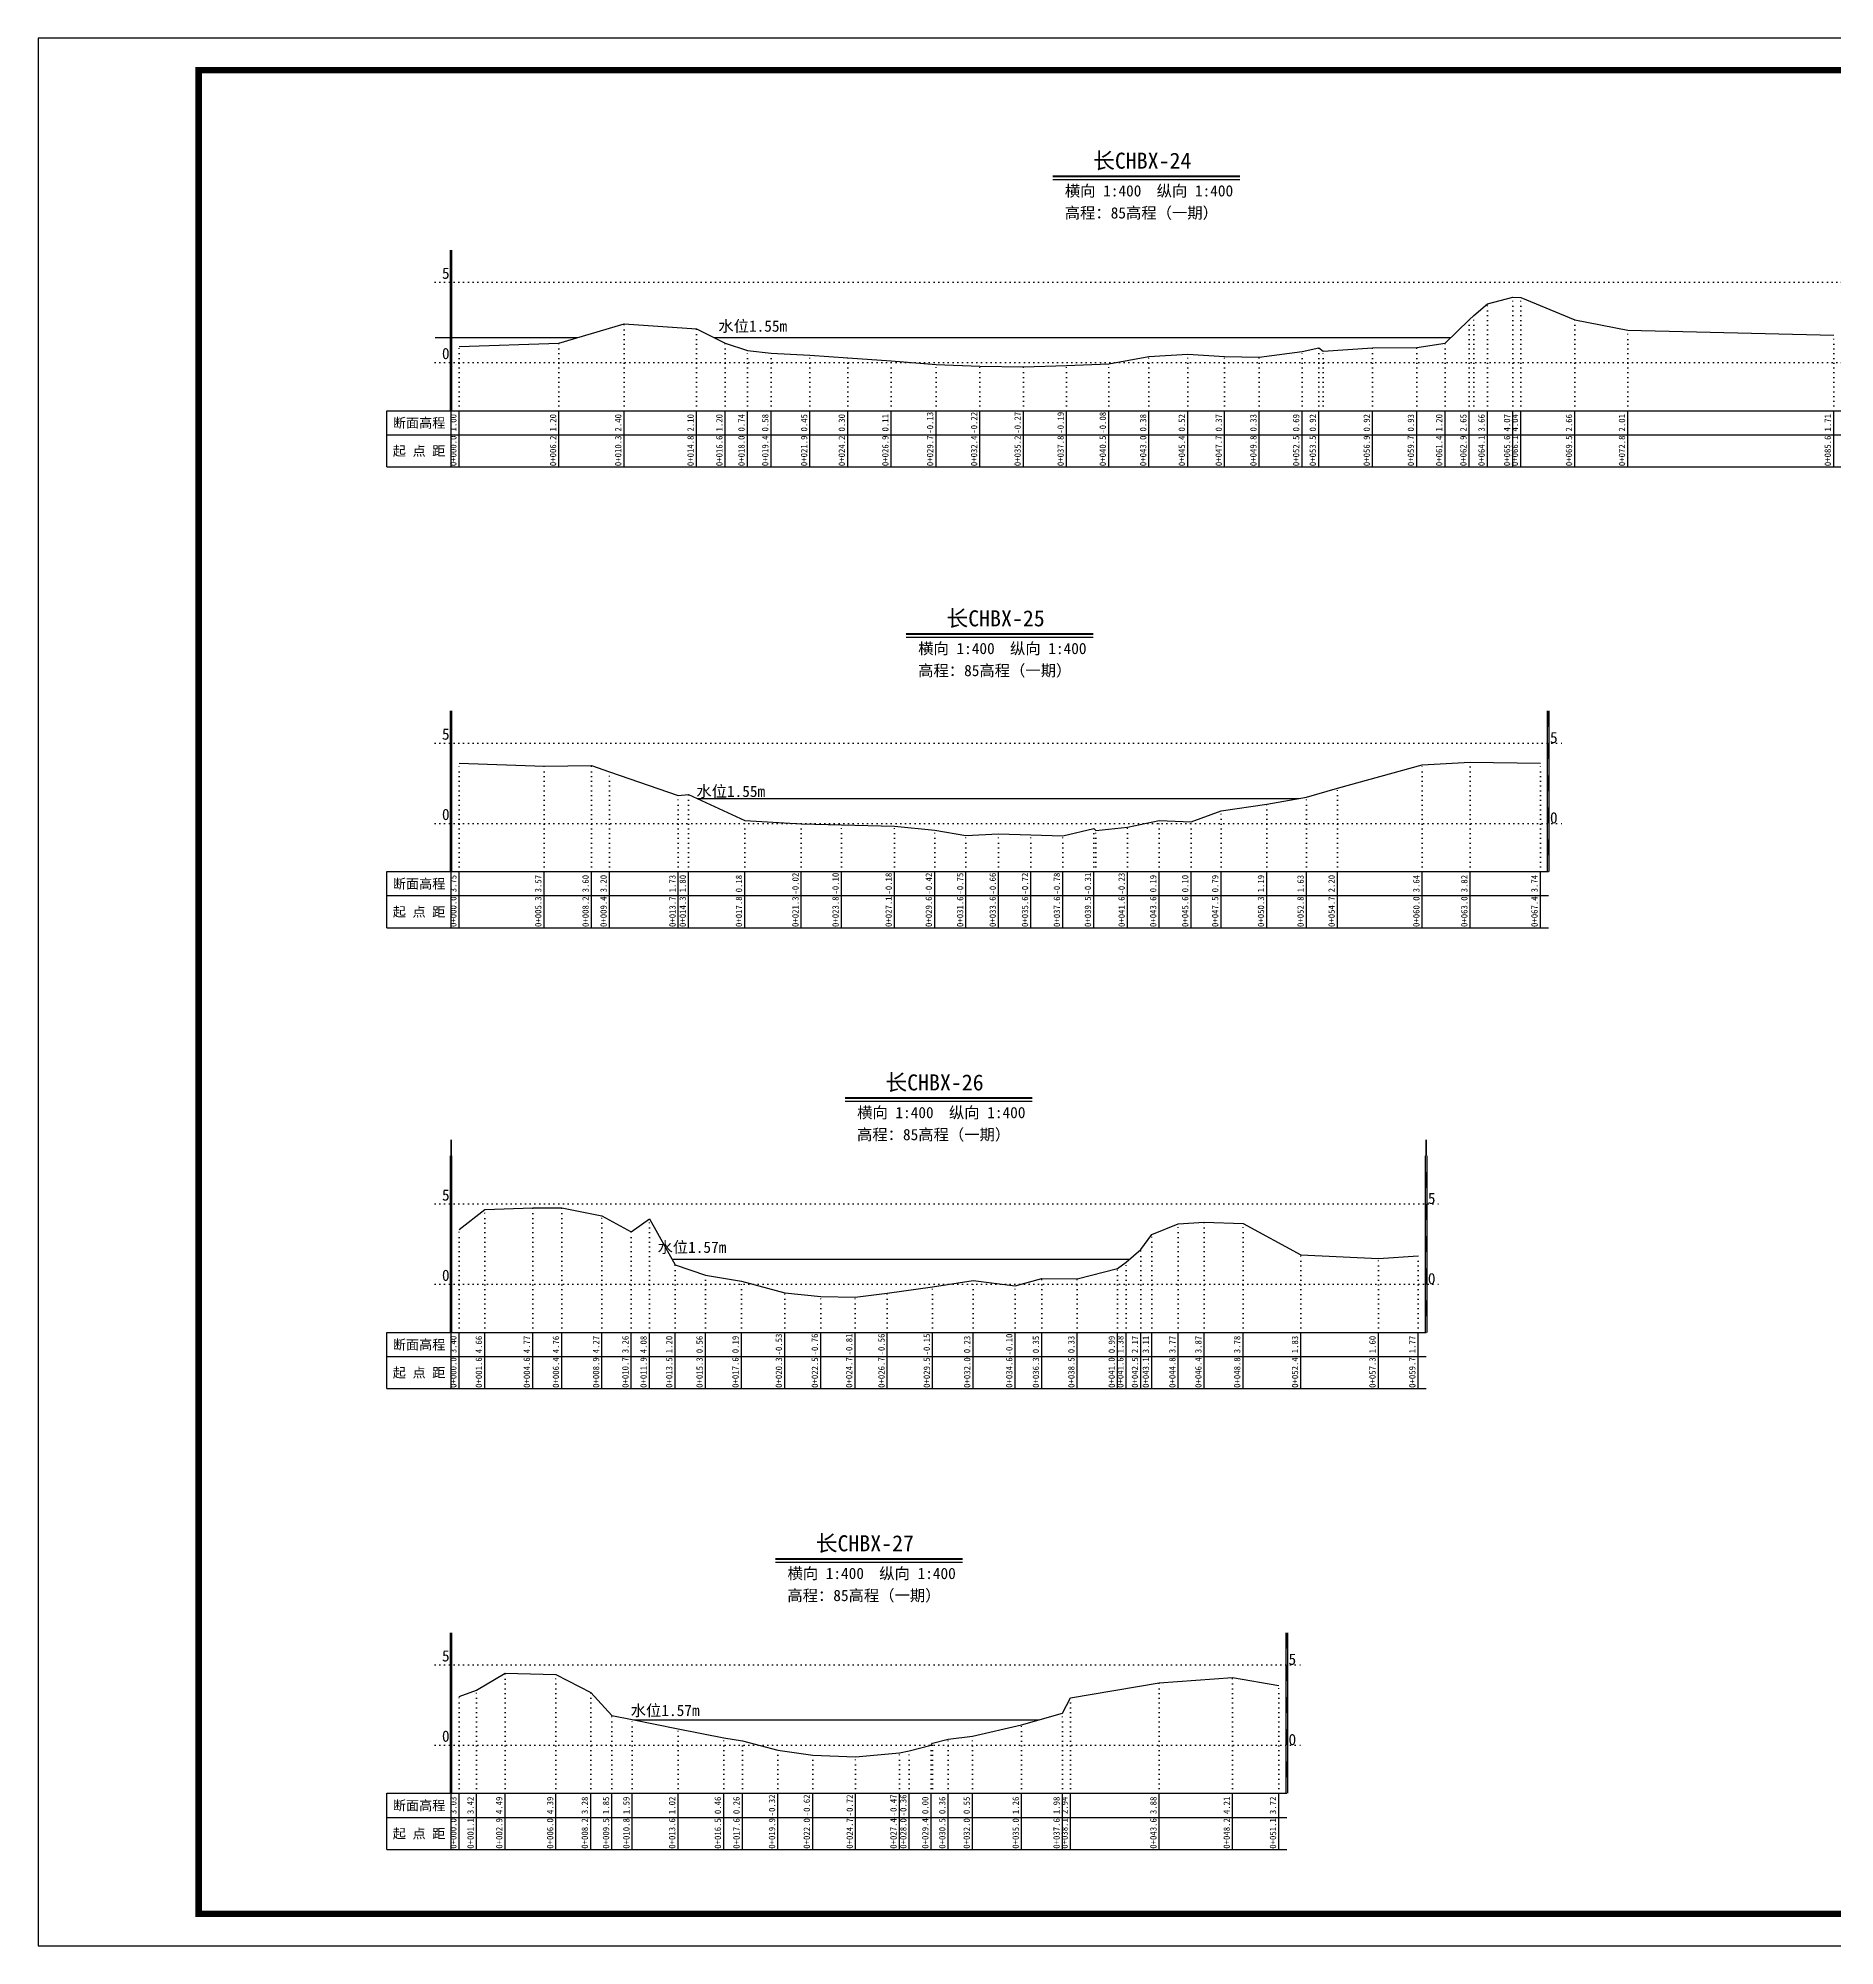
# Model space of a CAD drawing. Header units: millimetres. Extents: x 519117 to 522689, y 3371934 to 3372232.
# Drawn here: x 521818.6 to 522098.4, y 3371934.7 to 3372231.7 of the extents above; entities that cross this region are included whole.
import ezdxf
from ezdxf.enums import TextEntityAlignment as Align

# ---------------------------------------------------------------- set-up
doc = ezdxf.new("R2010")
doc.units = ezdxf.units.MM
doc.header["$LTSCALE"] = 0.4
doc.header["$MEASUREMENT"] = 0
doc.linetypes.add('X4', pattern=[1.6, 0, -1.6])
for name, color, linetype in [('DMX', 1, 'Continuous'), ('zdm1', 5, 'Continuous'), ('ZDMT5', 3, 'Continuous'), ('图框', 7, 'Continuous'), ('断面名称', 5, 'Continuous'), ('比例尺', 3, 'Continuous'), ('水位', 7, 'Continuous')]:
    doc.layers.add(name, color=color, linetype=linetype)
doc.styles.add('HDM', font='仿宋_GB2312.ttf')

msp = doc.modelspace()

# ---------------------------------------------------------------- linework, layer by layer
at = {"layer": 'DMX', "linetype": 'Continuous', "flags": 128}
for points in [[(521884.19, 3372183.71), (521899.71, 3372184.21), (521909.86, 3372187.21), (521921.14, 3372186.46), (521925.61, 3372184.21), (521929.06, 3372183.06), (521932.76, 3372182.66), (521938.81, 3372182.33), (521944.69, 3372181.96), (521951.46, 3372181.48), (521958.44, 3372180.88), (521965.29, 3372180.66), (521972.06, 3372180.53), (521978.76, 3372180.73), (521985.34, 3372181.01), (521991.61, 3372182.16), (521997.64, 3372182.51), (522003.39, 3372182.13), (522008.79, 3372182.03), (522015.44, 3372182.93), (522018.04, 3372183.51), (522018.74, 3372182.98), (522026.44, 3372183.51), (522033.31, 3372183.53), (522037.71, 3372184.21), (522041.49, 3372187.83), (522042.19, 3372188.51), (522044.31, 3372190.36), (522048.29, 3372191.38), (522049.51, 3372191.31), (522057.94, 3372187.86), (522066.19, 3372186.23), (522098.24, 3372185.48)], [(521884.19, 3372118.83), (521897.41, 3372118.38), (521904.79, 3372118.46), (521907.59, 3372117.46), (521918.31, 3372113.78), (521919.91, 3372113.96), (521928.66, 3372109.91), (521937.46, 3372109.41), (521943.71, 3372109.21), (521951.99, 3372109.01), (521958.24, 3372108.41), (521963.11, 3372107.58), (521968.19, 3372107.81), (521973.21, 3372107.66), (521978.19, 3372107.51), (521983.01, 3372108.68), (521983.34, 3372108.36), (521988.26, 3372108.88), (521993.19, 3372109.93), (521998.16, 3372109.71), (522002.84, 3372111.43), (522009.96, 3372112.43), (522016.14, 3372113.53), (522020.96, 3372114.96), (522034.16, 3372118.56), (522041.64, 3372119.01), (522052.56, 3372118.81)], [(521884.19, 3372046.21), (521888.16, 3372049.36), (521895.64, 3372049.63), (521900.16, 3372049.61), (521906.41, 3372048.38), (521910.99, 3372045.86), (521913.81, 3372047.91), (521917.81, 3372040.71), (521922.54, 3372039.11), (521928.14, 3372038.18), (521934.89, 3372036.38), (521940.49, 3372035.81), (521945.84, 3372035.68), (521950.86, 3372036.31), (521957.91, 3372037.33), (521964.21, 3372038.28), (521970.76, 3372037.46), (521974.91, 3372038.58), (521980.44, 3372038.53), (521986.71, 3372040.18), (521988.06, 3372041.16), (521990.34, 3372043.13), (521992.04, 3372045.48), (521996.16, 3372047.13), (522000.21, 3372047.38), (522006.26, 3372047.16), (522015.26, 3372042.28), (522027.34, 3372041.71), (522033.54, 3372042.13)], [(521884.19, 3371973.53), (521886.86, 3371974.51), (521891.34, 3371977.18), (521899.26, 3371976.93), (521904.66, 3371974.16), (521907.96, 3371970.58), (521911.14, 3371969.93), (521918.26, 3371968.51), (521925.39, 3371967.11), (521928.29, 3371966.61), (521933.81, 3371965.16), (521939.24, 3371964.41), (521945.91, 3371964.16), (521952.74, 3371964.78), (521954.26, 3371965.06), (521957.69, 3371965.96), (521957.91, 3371966.28), (521960.34, 3371966.86), (521964.14, 3371967.33), (521971.76, 3371969.11), (521978.14, 3371970.91), (521979.39, 3371973.31), (521993.21, 3371975.66), (522004.64, 3371976.48), (522011.84, 3371975.26)]]:
    msp.add_lwpolyline(points, dxfattribs=at)
at = {"layer": 'zdm1', "linetype": 'Continuous'}
for p, q in [((521882.81, 3372173.71), (521882.81, 3372198.71)), ((521883.06, 3372173.71), (521883.06, 3372198.71)), ((521872.94, 3372164.96), (521872.94, 3372173.71)), ((521872.94, 3372173.71), (521884.19, 3372173.71)), ((521882.94, 3372164.96), (521882.94, 3372173.71)), ((521884.19, 3372173.71), (522099.49, 3372173.71)), ((521872.94, 3372169.96), (522099.49, 3372169.96)), ((521872.94, 3372164.96), (522099.49, 3372164.96)), ((521882.81, 3372101.96), (521882.81, 3372126.96)), ((521883.06, 3372101.96), (521883.06, 3372126.96)), ((522053.69, 3372101.96), (522053.69, 3372126.96)), ((522053.94, 3372101.96), (522053.94, 3372126.96)), ((521872.94, 3372093.21), (521872.94, 3372101.96)), ((521872.94, 3372101.96), (521884.19, 3372101.96)), ((521882.94, 3372093.21), (521882.94, 3372101.96)), ((521884.19, 3372101.96), (522053.81, 3372101.96)), ((521872.94, 3372098.21), (522053.81, 3372098.21)), ((521872.94, 3372093.21), (522053.81, 3372093.21)), ((521882.81, 3372030.21), (521882.81, 3372057.71)), ((521883.06, 3372030.21), (521883.06, 3372057.71)), ((522034.66, 3372030.21), (522034.66, 3372057.71)), ((522034.91, 3372030.21), (522034.91, 3372057.71)), ((521872.94, 3372021.46), (521872.94, 3372030.21)), ((521872.94, 3372030.21), (521884.19, 3372030.21)), ((521882.94, 3372021.46), (521882.94, 3372030.21)), ((521884.19, 3372030.21), (522034.79, 3372030.21)), ((521872.94, 3372026.46), (522034.79, 3372026.46)), ((521872.94, 3372021.46), (522034.79, 3372021.46)), ((521882.81, 3371958.46), (521882.81, 3371983.46)), ((521883.06, 3371958.46), (521883.06, 3371983.46)), ((522012.96, 3371958.46), (522012.96, 3371983.46)), ((522013.21, 3371958.46), (522013.21, 3371983.46)), ((521872.94, 3371949.71), (521872.94, 3371958.46)), ((521872.94, 3371958.46), (521884.19, 3371958.46)), ((521882.94, 3371949.71), (521882.94, 3371958.46)), ((521884.19, 3371958.46), (522013.09, 3371958.46)), ((521872.94, 3371954.71), (522013.09, 3371954.71)), ((521872.94, 3371949.71), (522013.09, 3371949.71))]:
    msp.add_line(p, q, dxfattribs=at)
at = {"layer": 'zdm1', "linetype": 'X4'}
for p, q in [((521880.44, 3372193.71), (522101.99, 3372193.71)), ((521880.44, 3372181.21), (522101.99, 3372181.21)), ((521880.44, 3372121.96), (522056.31, 3372121.96)), ((521880.44, 3372109.46), (522056.31, 3372109.46)), ((521880.44, 3372050.21), (522037.29, 3372050.21)), ((521880.44, 3372037.71), (522037.29, 3372037.71)), ((521880.44, 3371978.46), (522015.59, 3371978.46)), ((521880.44, 3371965.96), (522015.59, 3371965.96))]:
    msp.add_line(p, q, dxfattribs=at)
at = {"layer": 'zdm1', "linetype": 'Continuous', "flags": 128}
for points in [[(521882.94, 3372196.21, 0.25, 0.25, 0), (521882.94, 3372198.71, 0.25, 0.25, 0)], [(521882.94, 3372191.21, 0.25, 0.25, 0), (521882.94, 3372193.71, 0.25, 0.25, 0)], [(521882.94, 3372186.21, 0.25, 0.25, 0), (521882.94, 3372188.71, 0.25, 0.25, 0)], [(521882.94, 3372181.21, 0.25, 0.25, 0), (521882.94, 3372183.71, 0.25, 0.25, 0)], [(521882.94, 3372176.21, 0.25, 0.25, 0), (521882.94, 3372178.71, 0.25, 0.25, 0)], [(521882.94, 3372124.46, 0.25, 0.25, 0), (521882.94, 3372126.96, 0.25, 0.25, 0)], [(522053.81, 3372124.46, 0.25, 0.25, 0), (522053.81, 3372126.96, 0.25, 0.25, 0)], [(521882.94, 3372119.46, 0.25, 0.25, 0), (521882.94, 3372121.96, 0.25, 0.25, 0)], [(522053.81, 3372119.46, 0.25, 0.25, 0), (522053.81, 3372121.96, 0.25, 0.25, 0)], [(521882.94, 3372114.46, 0.25, 0.25, 0), (521882.94, 3372116.96, 0.25, 0.25, 0)], [(522053.81, 3372114.46, 0.25, 0.25, 0), (522053.81, 3372116.96, 0.25, 0.25, 0)], [(521882.94, 3372109.46, 0.25, 0.25, 0), (521882.94, 3372111.96, 0.25, 0.25, 0)], [(522053.81, 3372109.46, 0.25, 0.25, 0), (522053.81, 3372111.96, 0.25, 0.25, 0)], [(521882.94, 3372104.46, 0.25, 0.25, 0), (521882.94, 3372106.96, 0.25, 0.25, 0)], [(522053.81, 3372104.46, 0.25, 0.25, 0), (522053.81, 3372106.96, 0.25, 0.25, 0)], [(521882.94, 3372057.71, 0.25, 0.25, 0), (521882.94, 3372060.21, 0.25, 0.25, 0)], [(522034.79, 3372057.71, 0.25, 0.25, 0), (522034.79, 3372060.21, 0.25, 0.25, 0)], [(521882.94, 3372052.71, 0.25, 0.25, 0), (521882.94, 3372055.21, 0.25, 0.25, 0)], [(522034.79, 3372052.71, 0.25, 0.25, 0), (522034.79, 3372055.21, 0.25, 0.25, 0)], [(521882.94, 3372047.71, 0.25, 0.25, 0), (521882.94, 3372050.21, 0.25, 0.25, 0)], [(522034.79, 3372047.71, 0.25, 0.25, 0), (522034.79, 3372050.21, 0.25, 0.25, 0)], [(521882.94, 3372042.71, 0.25, 0.25, 0), (521882.94, 3372045.21, 0.25, 0.25, 0)], [(522034.79, 3372042.71, 0.25, 0.25, 0), (522034.79, 3372045.21, 0.25, 0.25, 0)], [(521882.94, 3372037.71, 0.25, 0.25, 0), (521882.94, 3372040.21, 0.25, 0.25, 0)], [(522034.79, 3372037.71, 0.25, 0.25, 0), (522034.79, 3372040.21, 0.25, 0.25, 0)], [(521882.94, 3372032.71, 0.25, 0.25, 0), (521882.94, 3372035.21, 0.25, 0.25, 0)], [(522034.79, 3372032.71, 0.25, 0.25, 0), (522034.79, 3372035.21, 0.25, 0.25, 0)], [(521882.94, 3371980.96, 0.25, 0.25, 0), (521882.94, 3371983.46, 0.25, 0.25, 0)], [(522013.09, 3371980.96, 0.25, 0.25, 0), (522013.09, 3371983.46, 0.25, 0.25, 0)], [(521882.94, 3371975.96, 0.25, 0.25, 0), (521882.94, 3371978.46, 0.25, 0.25, 0)], [(522013.09, 3371975.96, 0.25, 0.25, 0), (522013.09, 3371978.46, 0.25, 0.25, 0)], [(521882.94, 3371970.96, 0.25, 0.25, 0), (521882.94, 3371973.46, 0.25, 0.25, 0)], [(522013.09, 3371970.96, 0.25, 0.25, 0), (522013.09, 3371973.46, 0.25, 0.25, 0)], [(521882.94, 3371965.96, 0.25, 0.25, 0), (521882.94, 3371968.46, 0.25, 0.25, 0)], [(522013.09, 3371965.96, 0.25, 0.25, 0), (522013.09, 3371968.46, 0.25, 0.25, 0)], [(521882.94, 3371960.96, 0.25, 0.25, 0), (521882.94, 3371963.46, 0.25, 0.25, 0)], [(522013.09, 3371960.96, 0.25, 0.25, 0), (522013.09, 3371963.46, 0.25, 0.25, 0)]]:
    msp.add_lwpolyline(points, format="xyseb", dxfattribs=at)
at = {"layer": 'ZDMT5', "linetype": 'X4'}
for p, q in [((522042.19, 3372173.71), (522042.19, 3372188.51)), ((522044.31, 3372173.71), (522044.31, 3372190.36)), ((522048.29, 3372173.71), (522048.29, 3372191.38)), ((522049.51, 3372173.71), (522049.51, 3372191.31)), ((521909.86, 3372173.71), (521909.86, 3372187.21)), ((521921.14, 3372173.71), (521921.14, 3372186.46)), ((522041.49, 3372173.71), (522041.49, 3372187.83)), ((522057.94, 3372173.71), (522057.94, 3372187.86)), ((522066.19, 3372173.71), (522066.19, 3372186.23)), ((521884.19, 3372173.71), (521884.19, 3372183.71)), ((521899.71, 3372173.71), (521899.71, 3372184.21)), ((521925.61, 3372173.71), (521925.61, 3372184.21)), ((521929.06, 3372173.71), (521929.06, 3372183.06)), ((521932.76, 3372173.71), (521932.76, 3372182.66)), ((522015.44, 3372173.71), (522015.44, 3372182.93)), ((522018.04, 3372173.71), (522018.04, 3372183.51)), ((522018.74, 3372173.71), (522018.74, 3372182.98)), ((522026.44, 3372173.71), (522026.44, 3372183.51)), ((522033.31, 3372173.71), (522033.31, 3372183.53)), ((522037.71, 3372173.71), (522037.71, 3372184.21)), ((522098.24, 3372173.71), (522098.24, 3372185.48)), ((521938.81, 3372173.71), (521938.81, 3372182.33)), ((521944.69, 3372173.71), (521944.69, 3372181.96)), ((521951.46, 3372173.71), (521951.46, 3372181.48)), ((521958.44, 3372173.71), (521958.44, 3372180.88)), ((521965.29, 3372173.71), (521965.29, 3372180.66)), ((521972.06, 3372173.71), (521972.06, 3372180.53)), ((521978.76, 3372173.71), (521978.76, 3372180.73)), ((521985.34, 3372173.71), (521985.34, 3372181.01)), ((521991.61, 3372173.71), (521991.61, 3372182.16)), ((521997.64, 3372173.71), (521997.64, 3372182.51)), ((522003.39, 3372173.71), (522003.39, 3372182.13)), ((522008.79, 3372173.71), (522008.79, 3372182.03)), ((521884.19, 3372101.96), (521884.19, 3372118.83)), ((521897.41, 3372101.96), (521897.41, 3372118.38)), ((521904.79, 3372101.96), (521904.79, 3372118.46)), ((521907.59, 3372101.96), (521907.59, 3372117.46)), ((522034.16, 3372101.96), (522034.16, 3372118.56)), ((522041.64, 3372101.96), (522041.64, 3372119.01)), ((522052.56, 3372101.96), (522052.56, 3372118.81)), ((522020.96, 3372101.96), (522020.96, 3372114.96)), ((521918.31, 3372101.96), (521918.31, 3372113.78)), ((521919.91, 3372101.96), (521919.91, 3372113.96)), ((522002.84, 3372101.96), (522002.84, 3372111.43)), ((522009.96, 3372101.96), (522009.96, 3372112.43)), ((522016.14, 3372101.96), (522016.14, 3372113.53)), ((521928.66, 3372101.96), (521928.66, 3372109.91)), ((521937.46, 3372101.96), (521937.46, 3372109.41)), ((521943.71, 3372101.96), (521943.71, 3372109.21)), ((521951.99, 3372101.96), (521951.99, 3372109.01)), ((521958.24, 3372101.96), (521958.24, 3372108.41)), ((521983.01, 3372101.96), (521983.01, 3372108.68)), ((521983.34, 3372101.96), (521983.34, 3372108.36)), ((521988.26, 3372101.96), (521988.26, 3372108.88)), ((521993.19, 3372101.96), (521993.19, 3372109.93)), ((521998.16, 3372101.96), (521998.16, 3372109.71)), ((521963.11, 3372101.96), (521963.11, 3372107.58)), ((521968.19, 3372101.96), (521968.19, 3372107.81)), ((521973.21, 3372101.96), (521973.21, 3372107.66)), ((521978.19, 3372101.96), (521978.19, 3372107.51)), ((521888.16, 3372030.21), (521888.16, 3372049.36)), ((521895.64, 3372030.21), (521895.64, 3372049.63)), ((521900.16, 3372030.21), (521900.16, 3372049.61)), ((521884.19, 3372030.21), (521884.19, 3372046.21)), ((521906.41, 3372030.21), (521906.41, 3372048.38)), ((521913.81, 3372030.21), (521913.81, 3372047.91)), ((521996.16, 3372030.21), (521996.16, 3372047.13)), ((522000.21, 3372030.21), (522000.21, 3372047.38)), ((522006.26, 3372030.21), (522006.26, 3372047.16)), ((521910.99, 3372030.21), (521910.99, 3372045.86)), ((521990.34, 3372030.21), (521990.34, 3372043.13)), ((521992.04, 3372030.21), (521992.04, 3372045.48)), ((521917.81, 3372030.21), (521917.81, 3372040.71)), ((521986.71, 3372030.21), (521986.71, 3372040.18)), ((521988.06, 3372030.21), (521988.06, 3372041.16)), ((522015.26, 3372030.21), (522015.26, 3372042.28)), ((522027.34, 3372030.21), (522027.34, 3372041.71)), ((522033.54, 3372030.21), (522033.54, 3372042.13)), ((521922.54, 3372030.21), (521922.54, 3372039.11)), ((521928.14, 3372030.21), (521928.14, 3372038.18)), ((521957.91, 3372030.21), (521957.91, 3372037.33)), ((521964.21, 3372030.21), (521964.21, 3372038.28)), ((521970.76, 3372030.21), (521970.76, 3372037.46)), ((521974.91, 3372030.21), (521974.91, 3372038.58)), ((521980.44, 3372030.21), (521980.44, 3372038.53)), ((521934.89, 3372030.21), (521934.89, 3372036.38)), ((521940.49, 3372030.21), (521940.49, 3372035.81)), ((521945.84, 3372030.21), (521945.84, 3372035.68)), ((521950.86, 3372030.21), (521950.86, 3372036.31)), ((521891.34, 3371958.46), (521891.34, 3371977.18)), ((521899.26, 3371958.46), (521899.26, 3371976.93)), ((521993.21, 3371958.46), (521993.21, 3371975.66)), ((522004.64, 3371958.46), (522004.64, 3371976.48)), ((522011.84, 3371958.46), (522011.84, 3371975.26)), ((521884.19, 3371958.46), (521884.19, 3371973.53)), ((521886.86, 3371958.46), (521886.86, 3371974.51)), ((521904.66, 3371958.46), (521904.66, 3371974.16)), ((521979.39, 3371958.46), (521979.39, 3371973.31)), ((521907.96, 3371958.46), (521907.96, 3371970.58)), ((521911.14, 3371958.46), (521911.14, 3371969.93)), ((521971.76, 3371958.46), (521971.76, 3371969.11)), ((521978.14, 3371958.46), (521978.14, 3371970.91)), ((521918.26, 3371958.46), (521918.26, 3371968.51)), ((521925.39, 3371958.46), (521925.39, 3371967.11)), ((521928.29, 3371958.46), (521928.29, 3371966.61)), ((521957.69, 3371958.46), (521957.69, 3371965.96)), ((521957.91, 3371958.46), (521957.91, 3371966.28)), ((521960.34, 3371958.46), (521960.34, 3371966.86)), ((521964.14, 3371958.46), (521964.14, 3371967.33)), ((521933.81, 3371958.46), (521933.81, 3371965.16)), ((521939.24, 3371958.46), (521939.24, 3371964.41)), ((521945.91, 3371958.46), (521945.91, 3371964.16)), ((521952.74, 3371958.46), (521952.74, 3371964.78)), ((521954.26, 3371958.46), (521954.26, 3371965.06))]:
    msp.add_line(p, q, dxfattribs=at)
at = {"layer": 'ZDMT5', "linetype": 'Continuous'}
for p, q in [((521884.19, 3372164.96), (521884.19, 3372173.71)), ((521899.71, 3372164.96), (521899.71, 3372173.71)), ((521909.86, 3372164.96), (521909.86, 3372173.71)), ((521921.14, 3372164.96), (521921.14, 3372173.71)), ((521925.61, 3372164.96), (521925.61, 3372173.71)), ((521929.06, 3372164.96), (521929.06, 3372173.71)), ((521932.76, 3372164.96), (521932.76, 3372173.71)), ((521938.81, 3372164.96), (521938.81, 3372173.71)), ((521944.69, 3372164.96), (521944.69, 3372173.71)), ((521951.46, 3372164.96), (521951.46, 3372173.71)), ((521958.44, 3372164.96), (521958.44, 3372173.71)), ((521965.29, 3372164.96), (521965.29, 3372173.71)), ((521972.06, 3372164.96), (521972.06, 3372173.71)), ((521978.76, 3372164.96), (521978.76, 3372173.71)), ((521985.34, 3372164.96), (521985.34, 3372173.71)), ((521991.61, 3372164.96), (521991.61, 3372173.71)), ((521997.64, 3372164.96), (521997.64, 3372173.71)), ((522003.39, 3372164.96), (522003.39, 3372173.71)), ((522008.79, 3372164.96), (522008.79, 3372173.71)), ((522015.44, 3372164.96), (522015.44, 3372173.71)), ((522018.04, 3372164.96), (522018.04, 3372173.71)), ((522026.44, 3372164.96), (522026.44, 3372173.71)), ((522033.31, 3372164.96), (522033.31, 3372173.71)), ((522037.71, 3372164.96), (522037.71, 3372173.71)), ((522041.49, 3372164.96), (522041.49, 3372173.71)), ((522044.31, 3372164.96), (522044.31, 3372173.71)), ((522048.29, 3372164.96), (522048.29, 3372173.71)), ((522049.51, 3372164.96), (522049.51, 3372173.71)), ((522057.94, 3372164.96), (522057.94, 3372173.71)), ((522066.19, 3372164.96), (522066.19, 3372173.71)), ((522098.24, 3372164.96), (522098.24, 3372173.71)), ((521884.19, 3372093.21), (521884.19, 3372101.96)), ((521897.41, 3372093.21), (521897.41, 3372101.96)), ((521904.79, 3372093.21), (521904.79, 3372101.96)), ((521907.59, 3372093.21), (521907.59, 3372101.96)), ((521918.31, 3372093.21), (521918.31, 3372101.96)), ((521919.91, 3372093.21), (521919.91, 3372101.96)), ((521928.66, 3372093.21), (521928.66, 3372101.96)), ((521937.46, 3372093.21), (521937.46, 3372101.96)), ((521943.71, 3372093.21), (521943.71, 3372101.96)), ((521951.99, 3372093.21), (521951.99, 3372101.96)), ((521958.24, 3372093.21), (521958.24, 3372101.96)), ((521963.11, 3372093.21), (521963.11, 3372101.96)), ((521968.19, 3372093.21), (521968.19, 3372101.96)), ((521973.21, 3372093.21), (521973.21, 3372101.96)), ((521978.19, 3372093.21), (521978.19, 3372101.96)), ((521983.01, 3372093.21), (521983.01, 3372101.96)), ((521988.26, 3372093.21), (521988.26, 3372101.96)), ((521993.19, 3372093.21), (521993.19, 3372101.96)), ((521998.16, 3372093.21), (521998.16, 3372101.96)), ((522002.84, 3372093.21), (522002.84, 3372101.96)), ((522009.96, 3372093.21), (522009.96, 3372101.96)), ((522016.14, 3372093.21), (522016.14, 3372101.96)), ((522020.96, 3372093.21), (522020.96, 3372101.96)), ((522034.16, 3372093.21), (522034.16, 3372101.96)), ((522041.64, 3372093.21), (522041.64, 3372101.96)), ((522052.56, 3372093.21), (522052.56, 3372101.96)), ((521884.19, 3372021.46), (521884.19, 3372030.21)), ((521888.16, 3372021.46), (521888.16, 3372030.21)), ((521895.64, 3372021.46), (521895.64, 3372030.21)), ((521900.16, 3372021.46), (521900.16, 3372030.21)), ((521906.41, 3372021.46), (521906.41, 3372030.21)), ((521910.99, 3372021.46), (521910.99, 3372030.21)), ((521913.81, 3372021.46), (521913.81, 3372030.21)), ((521917.81, 3372021.46), (521917.81, 3372030.21)), ((521922.54, 3372021.46), (521922.54, 3372030.21)), ((521928.14, 3372021.46), (521928.14, 3372030.21)), ((521934.89, 3372021.46), (521934.89, 3372030.21)), ((521940.49, 3372021.46), (521940.49, 3372030.21)), ((521945.84, 3372021.46), (521945.84, 3372030.21)), ((521950.86, 3372021.46), (521950.86, 3372030.21)), ((521957.91, 3372021.46), (521957.91, 3372030.21)), ((521964.21, 3372021.46), (521964.21, 3372030.21)), ((521970.76, 3372021.46), (521970.76, 3372030.21)), ((521974.91, 3372021.46), (521974.91, 3372030.21)), ((521980.44, 3372021.46), (521980.44, 3372030.21)), ((521986.71, 3372021.46), (521986.71, 3372030.21)), ((521988.06, 3372021.46), (521988.06, 3372030.21)), ((521990.34, 3372021.46), (521990.34, 3372030.21)), ((521992.04, 3372021.46), (521992.04, 3372030.21)), ((521996.16, 3372021.46), (521996.16, 3372030.21)), ((522000.21, 3372021.46), (522000.21, 3372030.21)), ((522006.26, 3372021.46), (522006.26, 3372030.21)), ((522015.26, 3372021.46), (522015.26, 3372030.21)), ((522027.34, 3372021.46), (522027.34, 3372030.21)), ((522033.54, 3372021.46), (522033.54, 3372030.21)), ((521884.19, 3371949.71), (521884.19, 3371958.46)), ((521886.86, 3371949.71), (521886.86, 3371958.46)), ((521891.34, 3371949.71), (521891.34, 3371958.46)), ((521899.26, 3371949.71), (521899.26, 3371958.46)), ((521904.66, 3371949.71), (521904.66, 3371958.46)), ((521907.96, 3371949.71), (521907.96, 3371958.46)), ((521911.14, 3371949.71), (521911.14, 3371958.46)), ((521918.26, 3371949.71), (521918.26, 3371958.46)), ((521925.39, 3371949.71), (521925.39, 3371958.46)), ((521928.29, 3371949.71), (521928.29, 3371958.46)), ((521933.81, 3371949.71), (521933.81, 3371958.46)), ((521939.24, 3371949.71), (521939.24, 3371958.46)), ((521945.91, 3371949.71), (521945.91, 3371958.46)), ((521952.74, 3371949.71), (521952.74, 3371958.46)), ((521954.26, 3371949.71), (521954.26, 3371958.46)), ((521957.69, 3371949.71), (521957.69, 3371958.46)), ((521960.34, 3371949.71), (521960.34, 3371958.46)), ((521964.14, 3371949.71), (521964.14, 3371958.46)), ((521971.76, 3371949.71), (521971.76, 3371958.46)), ((521978.14, 3371949.71), (521978.14, 3371958.46)), ((521979.39, 3371949.71), (521979.39, 3371958.46)), ((521993.21, 3371949.71), (521993.21, 3371958.46)), ((522004.64, 3371949.71), (522004.64, 3371958.46)), ((522011.84, 3371949.71), (522011.84, 3371958.46))]:
    msp.add_line(p, q, dxfattribs=at)
at = {"layer": '图框', "flags": 128}
msp.add_lwpolyline([(521818.61, 3371934.71), (522238.61, 3371934.71), (522238.61, 3372231.71), (521818.61, 3372231.71)], close=True, dxfattribs=at)
at = {"layer": '图框', "const_width": 1, "flags": 128}
msp.add_lwpolyline([(521843.61, 3371939.71), (522233.61, 3371939.71), (522233.61, 3372226.71), (521843.61, 3372226.71)], close=True, dxfattribs=at)
at = {"layer": '比例尺', "color": 3, "linetype": 'Continuous', "lineweight": 40}
for p, q in [((521976.65, 3372210.21), (522005.77, 3372210.21)), ((521953.81, 3372138.96), (521982.94, 3372138.96)), ((521944.3, 3372066.71), (521973.42, 3372066.71)), ((521933.45, 3371994.96), (521962.57, 3371994.96))]:
    msp.add_line(p, q, dxfattribs=at)
at = {"layer": '比例尺', "color": 3, "linetype": 'Continuous'}
for p, q in [((521976.65, 3372209.71), (522005.77, 3372209.71)), ((521953.81, 3372138.46), (521982.94, 3372138.46)), ((521944.3, 3372066.21), (521973.42, 3372066.21)), ((521933.45, 3371994.46), (521962.57, 3371994.46))]:
    msp.add_line(p, q, dxfattribs=at)
at = {"layer": '水位', "color": 6, "linetype": 'Continuous'}
for p, q in [((521880.44, 3372185.08), (521902.67, 3372185.08)), ((521923.87, 3372185.08), (522038.62, 3372185.08)), ((521921.26, 3372113.33), (522015.01, 3372113.33)), ((521917.3, 3372041.63), (521988.61, 3372041.63)), ((521911.39, 3371969.88), (521974.51, 3371969.88))]:
    msp.add_line(p, q, dxfattribs=at)

# ---------------------------------------------------------------- texts
at = {"layer": 'zdm1', "linetype": 'Continuous', "style": 'HDM'}
for s, p in [('5', (521882.69, 3372193.71)), ('0', (521882.69, 3372181.21)), ('5', (521882.69, 3372121.96)), ('0', (521882.69, 3372109.46)), ('5', (521882.69, 3372050.21)), ('0', (521882.69, 3372037.71)), ('5', (521882.69, 3371978.46)), ('0', (521882.69, 3371965.96))]:
    msp.add_text(s, height=1.75, dxfattribs=at).set_placement(p, align=Align.BOTTOM_RIGHT)
for s, p in [('断面高程', (521877.94, 3372171.83)), ('起 点 距', (521877.94, 3372167.46)), ('断面高程', (521877.94, 3372100.08)), ('起 点 距', (521877.94, 3372095.71)), ('断面高程', (521877.94, 3372028.33)), ('起 点 距', (521877.94, 3372023.96)), ('断面高程', (521877.94, 3371956.58)), ('起 点 距', (521877.94, 3371952.21))]:
    msp.add_text(s, height=1.5, dxfattribs=at).set_placement(p, align=Align.MIDDLE)
for s, p in [('5', (522054.06, 3372121.96)), ('0', (522054.06, 3372109.46)), ('5', (522035.04, 3372050.21)), ('0', (522035.04, 3372037.71)), ('5', (522013.34, 3371978.46)), ('0', (522013.34, 3371965.96))]:
    msp.add_text(s, height=1.75, dxfattribs=at).set_placement(p)
at = {"layer": 'ZDMT5', "linetype": 'Continuous', "style": 'HDM'}
for s, p in [('1.00', (521884.06, 3372171.83)), ('1.20', (521899.59, 3372171.83)), ('2.40', (521909.74, 3372171.83)), ('2.10', (521921.01, 3372171.83)), ('1.20', (521925.49, 3372171.83)), ('0.74', (521928.94, 3372171.83)), ('0.58', (521932.64, 3372171.83)), ('0.45', (521938.69, 3372171.83)), ('0.30', (521944.56, 3372171.83)), ('0.11', (521951.34, 3372171.83)), ('-0.13', (521958.31, 3372171.83)), ('-0.22', (521965.16, 3372171.83)), ('-0.27', (521971.94, 3372171.83)), ('-0.19', (521978.64, 3372171.83)), ('-0.08', (521985.21, 3372171.83)), ('0.38', (521991.49, 3372171.83)), ('0.52', (521997.51, 3372171.83)), ('0.37', (522003.26, 3372171.83)), ('0.33', (522008.66, 3372171.83)), ('0.69', (522015.31, 3372171.83)), ('0.92', (522017.91, 3372171.83)), ('0.92', (522026.31, 3372171.83)), ('0.93', (522033.19, 3372171.83)), ('1.20', (522037.59, 3372171.83)), ('2.65', (522041.36, 3372171.83)), ('3.66', (522044.19, 3372171.83)), ('4.07', (522048.16, 3372171.83)), ('4.04', (522049.39, 3372171.83)), ('2.66', (522057.81, 3372171.83)), ('2.01', (522066.06, 3372171.83)), ('1.71', (522098.11, 3372171.83)), ('0+000.0', (521884.06, 3372167.46)), ('0+006.2', (521899.59, 3372167.46)), ('0+010.3', (521909.74, 3372167.46)), ('0+014.8', (521921.01, 3372167.46)), ('0+016.6', (521925.49, 3372167.46)), ('0+018.0', (521928.94, 3372167.46)), ('0+019.4', (521932.64, 3372167.46)), ('0+021.9', (521938.69, 3372167.46)), ('0+024.2', (521944.56, 3372167.46)), ('0+026.9', (521951.34, 3372167.46)), ('0+029.7', (521958.31, 3372167.46)), ('0+032.4', (521965.16, 3372167.46)), ('0+035.2', (521971.94, 3372167.46)), ('0+037.8', (521978.64, 3372167.46)), ('0+040.5', (521985.21, 3372167.46)), ('0+043.0', (521991.49, 3372167.46)), ('0+045.4', (521997.51, 3372167.46)), ('0+047.7', (522003.26, 3372167.46)), ('0+049.8', (522008.66, 3372167.46)), ('0+052.5', (522015.31, 3372167.46)), ('0+053.5', (522017.91, 3372167.46)), ('0+056.9', (522026.31, 3372167.46)), ('0+059.7', (522033.19, 3372167.46)), ('0+061.4', (522037.59, 3372167.46)), ('0+062.9', (522041.36, 3372167.46)), ('0+064.1', (522044.19, 3372167.46)), ('0+065.6', (522048.16, 3372167.46)), ('0+066.1', (522049.39, 3372167.46)), ('0+069.5', (522057.81, 3372167.46)), ('0+072.8', (522066.06, 3372167.46)), ('0+085.6', (522098.11, 3372167.46)), ('3.75', (521884.06, 3372100.08)), ('3.57', (521897.29, 3372100.08)), ('3.60', (521904.66, 3372100.08)), ('3.20', (521907.46, 3372100.08)), ('1.73', (521918.19, 3372100.08)), ('1.80', (521919.79, 3372100.08)), ('0.18', (521928.54, 3372100.08)), ('-0.02', (521937.34, 3372100.08)), ('-0.10', (521943.59, 3372100.08)), ('-0.18', (521951.86, 3372100.08)), ('-0.42', (521958.11, 3372100.08)), ('-0.75', (521962.99, 3372100.08)), ('-0.66', (521968.06, 3372100.08)), ('-0.72', (521973.09, 3372100.08)), ('-0.78', (521978.06, 3372100.08)), ('-0.31', (521982.89, 3372100.08)), ('-0.23', (521988.14, 3372100.08)), ('0.19', (521993.06, 3372100.08)), ('0.10', (521998.04, 3372100.08)), ('0.79', (522002.71, 3372100.08)), ('1.19', (522009.84, 3372100.08)), ('1.63', (522016.01, 3372100.08)), ('2.20', (522020.84, 3372100.08)), ('3.64', (522034.04, 3372100.08)), ('3.82', (522041.51, 3372100.08)), ('3.74', (522052.44, 3372100.08)), ('0+000.0', (521884.06, 3372095.71)), ('0+005.3', (521897.29, 3372095.71)), ('0+008.2', (521904.66, 3372095.71)), ('0+009.4', (521907.46, 3372095.71)), ('0+013.7', (521918.19, 3372095.71)), ('0+014.3', (521919.79, 3372095.71)), ('0+017.8', (521928.54, 3372095.71)), ('0+021.3', (521937.34, 3372095.71)), ('0+023.8', (521943.59, 3372095.71)), ('0+027.1', (521951.86, 3372095.71)), ('0+029.6', (521958.11, 3372095.71)), ('0+031.6', (521962.99, 3372095.71)), ('0+033.6', (521968.06, 3372095.71)), ('0+035.6', (521973.09, 3372095.71)), ('0+037.6', (521978.06, 3372095.71)), ('0+039.5', (521982.89, 3372095.71)), ('0+041.6', (521988.14, 3372095.71)), ('0+043.6', (521993.06, 3372095.71)), ('0+045.6', (521998.04, 3372095.71)), ('0+047.5', (522002.71, 3372095.71)), ('0+050.3', (522009.84, 3372095.71)), ('0+052.8', (522016.01, 3372095.71)), ('0+054.7', (522020.84, 3372095.71)), ('0+060.0', (522034.04, 3372095.71)), ('0+063.0', (522041.51, 3372095.71)), ('0+067.4', (522052.44, 3372095.71)), ('3.40', (521884.06, 3372028.33)), ('4.66', (521888.04, 3372028.33)), ('4.77', (521895.51, 3372028.33)), ('4.76', (521900.04, 3372028.33)), ('4.27', (521906.29, 3372028.33)), ('3.26', (521910.86, 3372028.33)), ('4.08', (521913.69, 3372028.33)), ('1.20', (521917.69, 3372028.33)), ('0.56', (521922.41, 3372028.33)), ('0.19', (521928.01, 3372028.33)), ('-0.53', (521934.76, 3372028.33)), ('-0.76', (521940.36, 3372028.33)), ('-0.81', (521945.71, 3372028.33)), ('-0.56', (521950.74, 3372028.33)), ('-0.15', (521957.79, 3372028.33)), ('0.23', (521964.09, 3372028.33)), ('-0.10', (521970.64, 3372028.33)), ('0.35', (521974.79, 3372028.33)), ('0.33', (521980.31, 3372028.33)), ('0.99', (521986.59, 3372028.33)), ('1.38', (521987.94, 3372028.33)), ('2.17', (521990.21, 3372028.33)), ('3.11', (521991.91, 3372028.33)), ('3.77', (521996.04, 3372028.33)), ('3.87', (522000.09, 3372028.33)), ('3.78', (522006.14, 3372028.33)), ('1.83', (522015.14, 3372028.33)), ('1.60', (522027.21, 3372028.33)), ('1.77', (522033.41, 3372028.33)), ('0+000.0', (521884.06, 3372023.96)), ('0+001.6', (521888.04, 3372023.96)), ('0+004.6', (521895.51, 3372023.96)), ('0+006.4', (521900.04, 3372023.96)), ('0+008.9', (521906.29, 3372023.96)), ('0+010.7', (521910.86, 3372023.96)), ('0+011.9', (521913.69, 3372023.96)), ('0+013.5', (521917.69, 3372023.96)), ('0+015.3', (521922.41, 3372023.96)), ('0+017.6', (521928.01, 3372023.96)), ('0+020.3', (521934.76, 3372023.96)), ('0+022.5', (521940.36, 3372023.96)), ('0+024.7', (521945.71, 3372023.96)), ('0+026.7', (521950.74, 3372023.96)), ('0+029.5', (521957.79, 3372023.96)), ('0+032.0', (521964.09, 3372023.96)), ('0+034.6', (521970.64, 3372023.96)), ('0+036.3', (521974.79, 3372023.96)), ('0+038.5', (521980.31, 3372023.96)), ('0+041.0', (521986.59, 3372023.96)), ('0+041.6', (521987.94, 3372023.96)), ('0+042.5', (521990.21, 3372023.96)), ('0+043.1', (521991.91, 3372023.96)), ('0+044.8', (521996.04, 3372023.96)), ('0+046.4', (522000.09, 3372023.96)), ('0+048.8', (522006.14, 3372023.96)), ('0+052.4', (522015.14, 3372023.96)), ('0+057.3', (522027.21, 3372023.96)), ('0+059.7', (522033.41, 3372023.96)), ('3.03', (521884.06, 3371956.58)), ('3.42', (521886.74, 3371956.58)), ('4.49', (521891.21, 3371956.58)), ('4.39', (521899.14, 3371956.58)), ('3.28', (521904.54, 3371956.58)), ('1.85', (521907.84, 3371956.58)), ('1.59', (521911.01, 3371956.58)), ('1.02', (521918.14, 3371956.58)), ('0.46', (521925.26, 3371956.58)), ('0.26', (521928.16, 3371956.58)), ('-0.32', (521933.69, 3371956.58)), ('-0.62', (521939.11, 3371956.58)), ('-0.72', (521945.79, 3371956.58)), ('-0.47', (521952.61, 3371956.58)), ('-0.36', (521954.14, 3371956.58)), ('0.00', (521957.56, 3371956.58)), ('0.36', (521960.21, 3371956.58)), ('0.55', (521964.01, 3371956.58)), ('1.26', (521971.64, 3371956.58)), ('1.98', (521978.01, 3371956.58)), ('2.94', (521979.26, 3371956.58)), ('3.88', (521993.09, 3371956.58)), ('4.21', (522004.51, 3371956.58)), ('3.72', (522011.71, 3371956.58)), ('0+000.0', (521884.06, 3371952.21)), ('0+001.1', (521886.74, 3371952.21)), ('0+002.9', (521891.21, 3371952.21)), ('0+006.0', (521899.14, 3371952.21)), ('0+008.2', (521904.54, 3371952.21)), ('0+009.5', (521907.84, 3371952.21)), ('0+010.8', (521911.01, 3371952.21)), ('0+013.6', (521918.14, 3371952.21)), ('0+016.5', (521925.26, 3371952.21)), ('0+017.6', (521928.16, 3371952.21)), ('0+019.9', (521933.69, 3371952.21)), ('0+022.0', (521939.11, 3371952.21)), ('0+024.7', (521945.79, 3371952.21)), ('0+027.4', (521952.61, 3371952.21)), ('0+028.0', (521954.14, 3371952.21)), ('0+029.4', (521957.56, 3371952.21)), ('0+030.5', (521960.21, 3371952.21)), ('0+032.0', (521964.01, 3371952.21)), ('0+035.0', (521971.64, 3371952.21)), ('0+037.6', (521978.01, 3371952.21)), ('0+038.1', (521979.26, 3371952.21)), ('0+043.6', (521993.09, 3371952.21)), ('0+048.2', (522004.51, 3371952.21)), ('0+051.1', (522011.71, 3371952.21))]:
    msp.add_text(s, height=1, rotation=90, dxfattribs=at).set_placement(p, align=Align.BOTTOM_CENTER)
at = {"layer": '断面名称', "color": 5, "linetype": 'Continuous', "style": 'HDM'}
for s, p in [('长CHBX-24', (521990.55, 3372212.68)), ('长CHBX-25', (521967.71, 3372141.43)), ('长CHBX-26', (521958.2, 3372069.18)), ('长CHBX-27', (521947.35, 3371997.43))]:
    msp.add_text(s, height=2.5, dxfattribs=at).set_placement(p, align=Align.MIDDLE)
at = {"layer": '比例尺', "color": 3, "linetype": 'Continuous', "style": 'HDM'}
for s, p in [('横向 1:400  纵向 1:400', (522004.72, 3372206.54)), ('高程：85高程（一期）', (522002.35, 3372203.11)), ('横向 1:400  纵向 1:400', (521981.88, 3372135.29)), ('高程：85高程（一期）', (521979.52, 3372131.86)), ('横向 1:400  纵向 1:400', (521972.37, 3372063.04)), ('高程：85高程（一期）', (521970, 3372059.61)), ('横向 1:400  纵向 1:400', (521961.52, 3371991.29)), ('高程：85高程（一期）', (521959.15, 3371987.86))]:
    msp.add_text(s, height=1.75, dxfattribs=at).set_placement(p, align=Align.BOTTOM_RIGHT)
at = {"layer": '水位', "color": 6, "linetype": 'Continuous', "style": 'HDM'}
for s, p in [('水位1.55m', (521929.9, 3372186.92)), ('水位1.55m', (521926.47, 3372114.49)), ('水位1.57m', (521920.42, 3372043.51)), ('水位1.57m', (521916.26, 3371971.4))]:
    msp.add_text(s, height=1.75, dxfattribs=at).set_placement(p, align=Align.MIDDLE)

doc.saveas('drawing.dxf')
